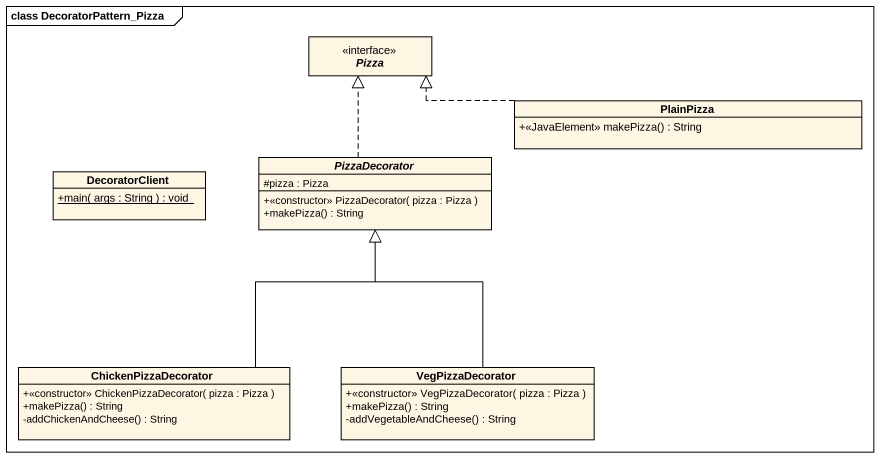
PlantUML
@startuml
mainframe class DecoratorPattern_Pizza
hide circle
hide empty members
skinparam classAttributeIconSize 0
interface Pizza
class PlainPizza {
  +<<JavaElement>> makePizza() : String
}
class DecoratorClient {
  {static} +main( args : String ) : void
}
abstract class PizzaDecorator {
  #pizza : Pizza
  +<<constructor>> PizzaDecorator( pizza : Pizza )
  +makePizza() : String
}
class ChickenPizzaDecorator {
  +<<constructor>> ChickenPizzaDecorator( pizza : Pizza )
  +makePizza() : String
  -addChickenAndCheese() : String
}
class VegPizzaDecorator {
  +<<constructor>> VegPizzaDecorator( pizza : Pizza )
  +makePizza() : String
  -addVegetableAndCheese() : String
}
PlainPizza .left.|> Pizza
PizzaDecorator .up.|> Pizza
ChickenPizzaDecorator -up-|> PizzaDecorator
VegPizzaDecorator -up-|> PizzaDecorator
@enduml
